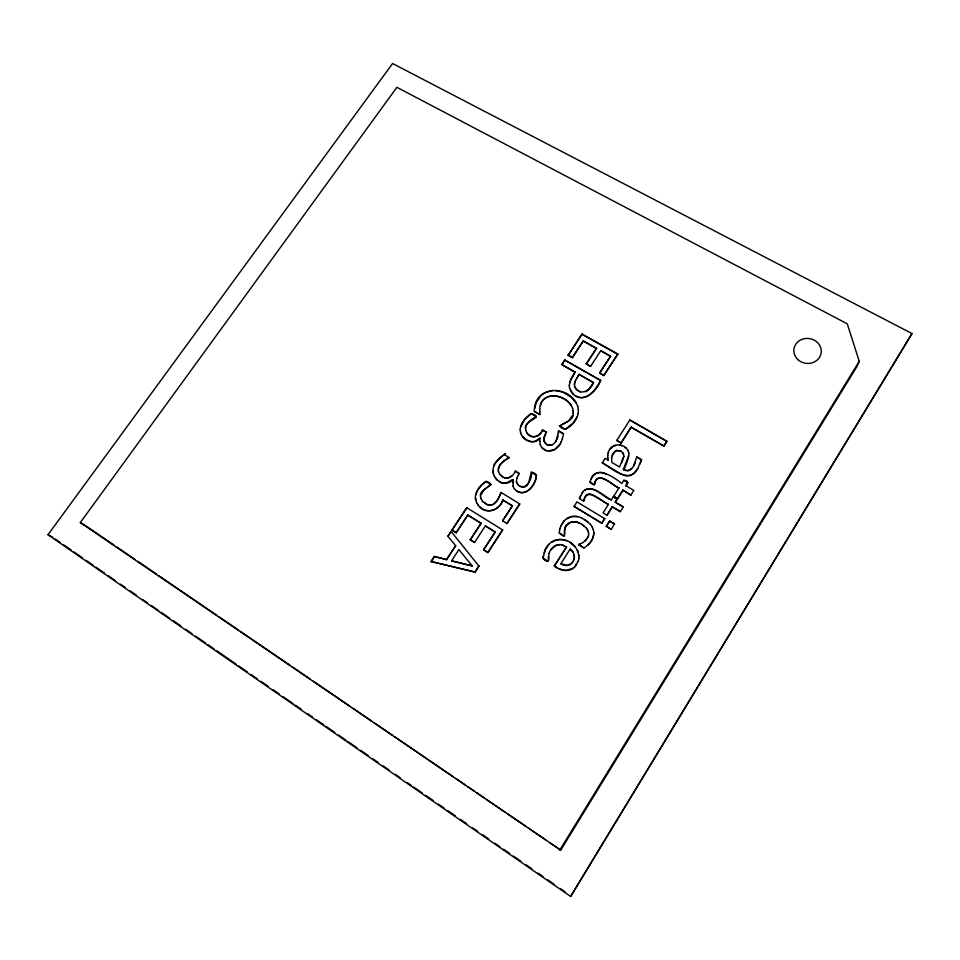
<?xml version="1.0" encoding="UTF-8"?>
<svg xmlns="http://www.w3.org/2000/svg" width="960" height="960" viewBox="0 0 960 960"><rect width="100%" height="100%" fill="white"/><g stroke="black" fill="none" stroke-linecap="round" stroke-linejoin="round"><path stroke-width="1.44" d="M573.084 413.364L573.096 410.616M578.928 558.6L579.012 555.504M578.232 413.436L578.364 409.668M631.188 427.344L663.888 446.148L666.888 441.24L629.82 420L616.764 440.46L621.108 442.98L631.176 427.128L663.9 445.932M663.888 446.148L666.888 441.24M564.36 533.316C563.34 525.276 572.184 518.736 579.336 523.128M593.784 532.332C593.976 538.992 589.332 544.572 583.968 547.956L578.664 544.584L583.968 547.956M548.388 556.164C551.256 564.948 541.14 560.424 543.456 555.624M548.184 559.104L549.192 552.984M480.624 496.86C477.72 488.448 499.02 485.496 486.108 481.32C479.976 485.4 473.868 492.408 475.752 500.328M558.252 433.128L555.876 441.564M569.268 385.56L570.624 379.332L575.112 372.048L561.852 364.488L564.828 360L600.6 380.316C596.748 392.736 579.468 406.548 570.36 390.336M520.236 429.852C520.236 422.796 525.84 417.3 531.276 413.58C545.712 417.984 522.876 420.24 525.54 428.868M543.696 440.076L544.032 437.124L546.492 432.288L542.496 429.948C540.228 435.696 533.112 439.344 528.252 434.256M516.468 481.44L516.756 478.248M539.748 411.828L539.94 414.636L534.3 411.348C533.892 384.852 570.168 384.24 577.74 406.416M584.028 525.972C579.636 522.276 572.268 519.42 567.552 524.136C561.048 527.22 569.376 542.424 559.236 532.896L559.5 530.544M498.3 469.968C498.66 463.728 505.092 460.488 509.196 457.5C504.18 460.248 497.172 464.844 498.48 471.6M623.868 456.12L619.584 467.004L611.892 462.492L611.604 457.716M607.74 455.628L608.208 452.556M539.736 408.984C540.384 389.688 567.756 393.648 572.568 408.3M574.68 382.14L574.524 386.16M574.344 384.312L575.616 379.98M543.012 558.288L545.088 550.224L548.892 544.416M539.856 441.588L540.072 438.132L534.684 441.432L530.868 441.612L526.476 439.956L522.564 436.524M499.152 481.272C506.916 489.12 515.244 471.18 513.036 486.18M512.592 482.964L513.156 479.676M611.616 457.932L613.104 453.348L616.728 450.324L621.144 451.128L623.7 454.416M534.66 408.6L536.016 403.452M583.8 501C586.356 485.856 602.208 501.624 608.436 504.54L591.888 494.604L589.392 493.884L587.244 494.436L585.216 496.644L583.632 501.264L579.42 498.576L580.5 495.648M594.384 484.572C596.928 469.512 612.756 485.196 618.984 488.064L618.972 487.872C612.564 486.336 599.268 469.896 594.756 482.568C595.68 489.36 583.896 476.7 594.216 484.836M628.812 455.916C616.74 483.408 628.716 463.764 628.812 452.928M559.548 530.724L560.016 528.288M562.392 439.02L563.52 433.776L558.408 430.788L558.288 433.344M519.564 485.964C533.94 492.96 526.476 463.752 536.4 475.14C535.704 484.14 527.004 496.908 516.924 491.076M536.4 475.14C536.64 485.52 523.596 499.572 514.44 488.904M588.168 536.856L588.588 534.852M573.048 413.136C575.712 423.588 549.72 424.224 565.272 429.444C571.548 426.132 576.984 420.384 578.196 413.208M557.988 435.672C557.4 440.736 552.468 447.648 546.828 444.48M578.136 561.492L578.892 558.444M573.9 559.92C575.436 555.948 573.468 551.46 570.12 549.072L560.856 563.736C564.672 566.46 570.84 566.34 572.904 561.552M475.668 495.036L478.032 489.504L481.908 484.86M520.524 427.26L524.772 419.448L531.276 413.58M560.064 528.456L560.832 525.876M569.58 382.668L575.112 372.048M633.516 466.272L636.792 456.876L641.556 459.648L637.644 468.72L634.236 473.088L630.444 475.524L626.076 475.956L621.18 474.072L602.208 462.744C611.448 468.096 629.424 484.836 637.644 468.516M640.116 463.884L641.556 459.648M544.14 553.164C547.044 537.984 566.832 534.936 575.436 547.176M590.04 482.364C593.748 463.356 613.344 476.616 621.864 483.552L623.808 480.312C633.18 480.348 621.312 491.28 627.708 482.604M561.24 441.876L562.356 438.804M621.768 462.732L623.88 456.324L622.836 452.52M480.792 495.192L484.116 489.66L491.148 484.38M479.844 506.808C487.452 514.872 499.692 509.508 502.848 499.968L512.424 505.8L502.596 520.776L506.916 523.56L519.756 503.952L501.156 492.492C498.852 497.676 495.816 505.704 488.892 505.116M859.236 361.32L857.016 366.432L560.736 850.164L80.316 522.588L396.9 87.324L847.272 323.82L859.236 361.32L559.788 850.092M635.352 462.144C634.056 466.548 629.34 473.688 624.204 469.512M516.816 478.44L518.28 475.116M545.472 433.824L543.648 439.86L545.58 443.76M540.456 405.252C544.884 390.6 564.996 395.22 571.344 405.816M549.24 553.14C550.8 546.768 558.132 542.364 564.192 545.796M612.072 455.7L614.82 451.572L616.752 450.528L621.156 451.344M608.232 452.772C610.116 443.316 623.904 442.26 627.96 450.588M588.132 536.688L585.288 540.912M572.424 415.572L568.404 421.176L559.5 426.06M912 333.576L570.636 896.472L48 534.744L392.58 63.528L912 333.576L570.636 896.472M578.1 561.336L574.92 566.664M577.176 416.76L572.904 423.396L565.236 429.216L559.452 425.844M591.108 479.448C593.052 472.92 601.068 470.196 606.468 474.48M572.94 561.708L574.356 558.072L574.212 554.724M560.88 526.056L564.12 520.86M502.848 499.968C499.992 511.188 484.56 515.124 477.948 504.768M498.048 499.2L501.156 492.492M494.172 465.636C491.988 463.416 516.12 445.308 499.716 457.884C495.528 461.832 491.856 467.496 493.272 473.508M536.376 402.384L540.744 395.868L543.576 393.432M561.204 441.66C558.852 449.784 547.752 454.932 541.752 447.396M575.652 380.232L579.168 374.352L593.508 382.512L588.408 389.916L585.684 391.824M614.532 523.956L611.232 529.332L606.336 526.392L609.636 521.016L614.532 523.956L609.648 521.196M620.376 511.656L612.336 506.868L620.376 511.656L623.268 506.928L615.216 502.14L617.172 499.08L613.272 496.764L611.328 500.004C603.144 497.424 594.084 484.56 584.544 490.344M630.924 495.108L622.872 490.176L630.924 495.108L633.804 490.392L625.752 485.652M608.412 504.36L603.084 512.904L606.984 515.232L612.336 506.868M622.884 490.368L617.556 498.684L613.656 496.368L618.972 487.872M601.824 523.08L604.74 518.52L601.848 523.26L574.032 506.388L601.848 523.26M612.312 506.676L606.984 515.232M617.556 498.684L622.872 490.176M617.172 499.08L615.216 502.14M606.336 526.392L609.636 521.016M554.376 566.016L566.532 546.876L554.376 566.016L556.92 567.588M578.688 544.752L582.936 542.46M621.108 442.98L631.176 427.128M574.068 506.568L576.948 501.864L604.764 518.7M602.232 462.948L605.076 458.304L608.016 460.032M517.296 483.888C524.232 492.804 533.064 479.532 531.288 472.08M487.92 552.54L502.62 529.824L487.92 552.54L483.564 549.72L495.216 531.96L485.352 525.864L474.588 542.508L470.256 539.7L481.116 523.248L467.844 515.04L456.18 532.632L467.844 515.04M599.616 372.9L610.584 356.196L600.756 350.676L590.556 366.444L586.296 363.792L596.52 348.3L583.284 340.872L572.34 357.684L568.152 355.308L582.048 334.068L617.796 354.072L603.9 375.564L599.616 372.9L603.9 375.564M483.648 549.876L495.216 531.96M512.424 505.8L502.596 520.776M593.508 382.512C591.024 390.42 580.188 396.516 575.04 387.432M599.64 373.152L610.584 356.196M475.08 572.124L478.908 566.016L475.08 572.124L431.052 561.528L434.424 556.452L446.652 559.632L455.676 545.688L446.556 559.476M600.6 380.316C596.184 388.968 586.992 402.576 575.568 395.724M603.876 375.312L617.796 354.072M518.34 475.32L519.3 473.556L515.304 471.156C513.132 477.168 505.848 480.996 500.964 475.476M451.596 560.856L458.856 549.564L472.224 565.932L451.596 560.856L472.224 565.932M542.496 429.948C540.588 436.908 531.264 439.62 527.052 433.044M577.164 377.676L579.168 374.352M470.352 539.868L481.116 523.248M586.332 364.044L596.52 348.3M451.068 531.372L447.984 536.352L451.068 531.372L478.992 566.16M456.288 532.8L451.98 530.004L466.776 507.72L502.692 529.992M431.16 561.684L434.424 556.452M452.076 530.172L466.776 507.72M575.148 372.288L561.888 364.74L564.828 360M568.152 355.308L582.048 334.068M572.34 357.684L583.284 340.872M536.316 416.532C531.372 419.244 524.424 423.78 525.732 430.464M576.612 564.204C572.208 572.964 560.664 571.584 554.328 565.86M583.104 491.448L579.42 498.576M581.88 493.296C589.404 481.176 603.78 496.464 611.316 499.824L611.328 500.004M550.812 549.96L555.672 545.532L559.728 544.728M562.224 523.572C565.824 516.912 574.512 514.164 581.196 517.836M609.876 449.484L612.516 446.772L615.972 445.248M497.484 500.208L493.5 504.372M559.788 444.192L554.832 449.352L548.592 451.008M587.22 538.476L582.972 542.628M587.856 545.148C592.212 541.38 594.888 535.272 593.316 529.548M571.668 563.184L567.408 565.452L560.856 563.736M512.82 479.472C508.524 485.472 499.008 483.648 495.24 477.768M540.072 438.132C535.188 444.888 524.172 441.624 521.304 434.424M631.692 468.504L628.428 470.532L625.764 470.256M482.976 484.032L486.192 481.512L491.232 484.572M511.764 475.944L507.78 478.056L504.528 477.612M551.388 542.304C555.672 538.968 561.624 538.656 566.496 540.816M566.4 519L571.632 516.612L577.788 516.744M572.964 568.284L565.776 570.492L560.076 569.148M544.644 392.832L552.804 390.384M580.644 543.816L578.832 544.308M491.976 505.044L487.236 504.648L482.4 501.204M551.976 445.164L548.22 445.308M555.432 390.444L562.44 392.064M431.052 561.528L474.996 571.98M434.532 556.608L446.652 559.632M619.872 445.176L621.9 445.692M561.864 544.86L566.568 547.044M580.428 391.992L576.804 389.7M546.468 450.756L541.8 447.612L540.264 444.54M563.544 392.616L570.9 396.936L576.252 402.996M581.16 517.656L588.036 521.976M487.32 504.828L482.484 501.384L480.828 498.348M48 534.744L52.704 537.276M582.084 334.332L617.808 354.336M583.32 341.136L596.544 348.552M610.608 356.448L600.756 350.676M586.296 363.792L590.556 366.444M568.116 355.056L572.304 357.432M564.876 360.252L600.624 380.556M579.204 374.592L593.532 382.764M666.876 441.456L629.82 420M621.096 442.764L616.764 440.46M636.792 457.08L641.568 459.852M539.88 414.408L534.3 411.348M531.336 413.808L536.376 416.76M558.456 431.004L563.52 433.776M623.304 468.984L624.216 469.704M542.544 430.164L546.492 432.288M627.708 482.808L623.808 480.312M80.316 522.588L84.816 525.252M617.544 498.492L613.656 496.368M617.184 499.26L613.272 496.764M616.38 503.004L623.268 506.928M504.144 454.476L509.256 457.704M531.348 472.272L536.46 475.332M606.312 526.224L611.232 529.332M564.42 535.908L559.236 532.896M502.92 500.16L512.496 505.98M542.964 558.132L548.04 561.264M467.928 515.22L481.2 523.416M495.3 532.14L485.352 525.864M470.256 539.7L474.588 542.508M451.98 530.004L456.18 532.632M483.564 549.72L487.836 552.384M85.944 525.912L114.372 545.328M116.856 547.02L135.396 559.692M137.868 561.372L156.42 574.044M158.892 575.736L217.008 615.42M219.48 617.112L238.02 629.772M240.492 631.464L289.956 665.232M292.428 666.924L309.732 678.744M313.44 681.276L350.532 706.608M353.004 708.3L371.556 720.972M374.028 722.652L392.58 735.324M395.052 737.016L453.156 776.7M455.628 778.38L465.528 785.136M468 786.828L474.18 791.052M476.652 792.744L484.068 797.808M486.54 799.5L505.092 812.16M507.564 813.852L526.116 826.512M528.588 828.204L545.892 840.024M549.6 842.556L560.736 850.164M581.712 524.232L585.864 527.64M55.176 538.98L60.096 542.388M63.792 544.944L71.184 550.068M73.644 551.772L82.272 557.736M85.968 560.292L93.36 565.404M95.82 567.108L104.448 573.072M108.144 575.628L115.524 580.752M120.456 584.16L125.388 587.568M130.308 590.976L136.464 595.236M142.632 599.496L147.552 602.904M151.248 605.46L158.64 610.584M161.1 612.288L169.728 618.252M173.424 620.808L180.816 625.92M185.736 629.328L191.904 633.588M195.6 636.144L205.452 642.972M207.912 644.676L214.068 648.936M216.54 650.64L236.244 664.272M238.704 665.976L247.332 671.952M251.028 674.508L257.184 678.768M260.88 681.324L268.272 686.436M273.204 689.844L279.36 694.104M283.056 696.66L292.908 703.488M295.368 705.192L301.524 709.452M307.692 713.712L312.612 717.12M316.308 719.676L323.7 724.788M326.16 726.492L334.788 732.456M338.484 735.024L345.876 740.136M348.336 741.84L356.964 747.804M360.66 750.36L368.052 755.472M372.972 758.88L377.904 762.288M382.824 765.708L388.992 769.968M395.148 774.228L400.068 777.636M407.46 782.748L411.156 785.304M413.628 787.008L422.244 792.972M425.94 795.528L433.332 800.652M438.264 804.06L444.42 808.32M448.116 810.876L455.508 815.988M460.428 819.396L466.596 823.656M472.752 827.928L477.672 831.336M482.604 834.744L488.76 839.004M494.916 843.264L499.848 846.672M503.544 849.228L509.7 853.488M513.396 856.044L520.788 861.168M525.72 864.576L531.876 868.836M538.032 873.096L542.964 876.504M547.884 879.912L554.052 884.172M560.208 888.432L565.128 891.852M584.748 519.504L590.496 524.448M502.74 476.868L499.776 474.24M569.856 542.412L575.4 547.008L578.484 552.696M546.876 444.696L543.936 441.228M624.636 447.204L626.292 448.428M572.82 551.82L570.12 549.072M573.456 394.452L569.568 388.152M497.04 479.856L493.992 475.632M518.328 485.196L516.684 482.64M447.876 536.184L455.772 545.844M585.828 527.46L587.232 529.404M590.46 524.28L592.236 527.052M575.916 388.98L574.488 385.92M476.544 502.524L478.032 504.96M512.964 485.988L514.512 489.096M525.672 430.248L527.112 433.26M587.208 529.224L588.156 531.264M498.408 471.396L499.848 474.444M577.236 549.66L579.048 555.66M592.2 526.884L593.34 529.728M506.916 523.56L519.756 503.952M476.64 502.716L475.332 497.568M520.5 432.144L521.364 434.652M494.076 475.824L492.888 470.748M515.304 471.156L519.3 473.556M627.96 450.384L628.824 453.144M588.12 531.096L588.612 533.16M572.532 408.072L573.132 410.844M516.396 481.248L516.744 482.832M577.704 406.188L578.4 409.896M480.54 496.668L480.912 498.528M539.796 441.372L540.312 444.756M520.176 429.636L520.56 432.36M569.232 385.32L569.604 388.392M607.788 457.884L608.04 460.236M607.728 455.424L607.8 458.088M539.688 408.756L539.796 412.056M588.588 532.992L588.612 535.02M798 359.688A13.74 12.504 8.2 0 0 820.86 354.312A13.74 12.504 8.2 0 0 803.796 338.796A13.74 12.504 8.2 0 0 798 359.688"/></g></svg>
